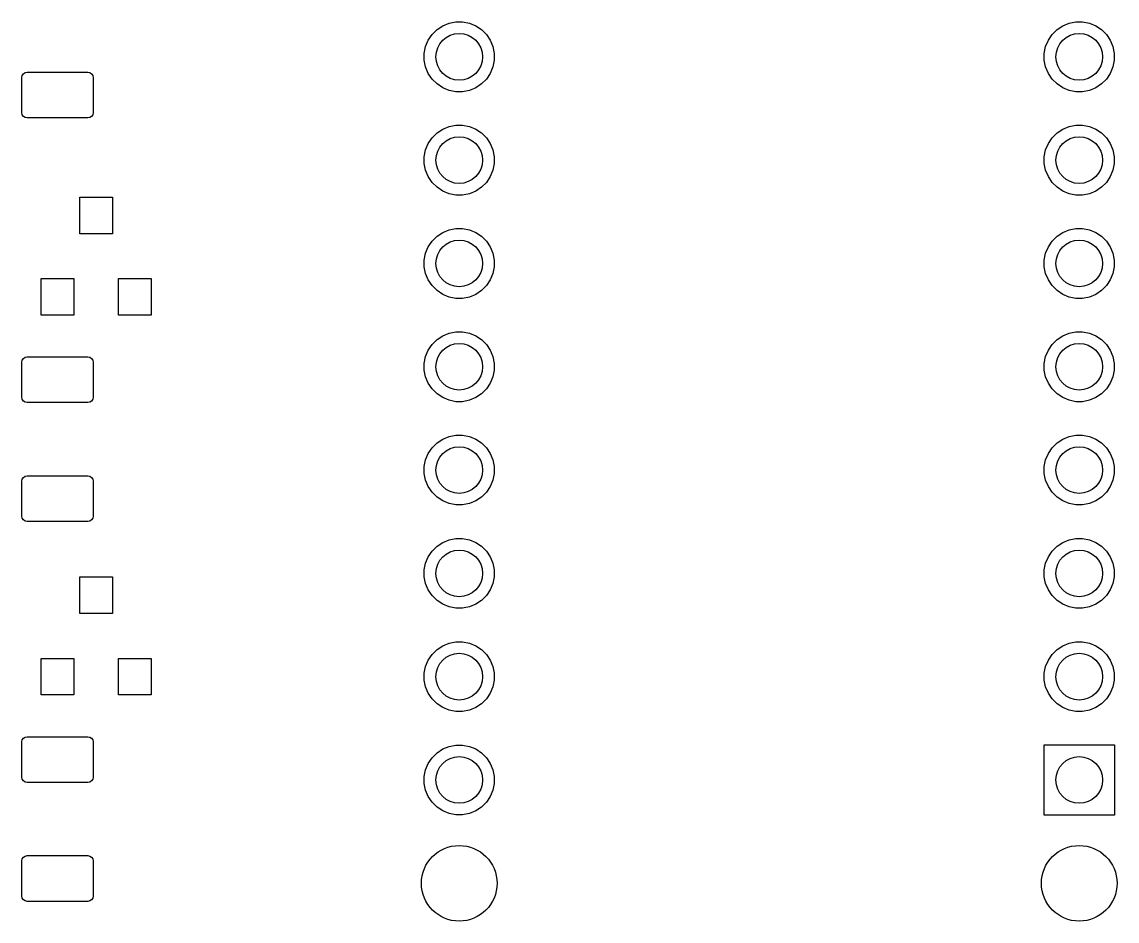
# Model space of a CAD drawing. Header units: inches. Extents: x 5.21 to 6.43, y -5.01 to -3.33.
# Drawn here: x 5.207 to 6.267, y -5.006 to -4.136 of the extents above; entities that cross this region are included whole.
import ezdxf

# ---------------------------------------------------------------- set-up
doc = ezdxf.new("R2010")
doc.units = ezdxf.units.IN
doc.header["$MEASUREMENT"] = 0
doc.layers.add('F.Mask', color=201, linetype='CONTINUOUS', true_color=0xd864ff)

msp = doc.modelspace()

# ---------------------------------------------------------------- linework, layer by layer
at = {"layer": 'F.Mask', "linetype": 'CONTINUOUS'}
for p, q in [((5.6042, -4.1481), (5.6089, -4.1434)), ((5.6089, -4.1434), (5.6144, -4.1397)), ((5.6144, -4.1397), (5.6206, -4.1372)), ((5.6206, -4.1372), (5.6271, -4.1359)), ((5.6271, -4.1359), (5.6337, -4.1359)), ((5.6337, -4.1359), (5.6403, -4.1372)), ((5.6403, -4.1372), (5.6464, -4.1397)), ((5.6464, -4.1397), (5.652, -4.1434)), ((5.652, -4.1434), (5.6567, -4.1481)), ((6.2042, -4.1481), (6.2089, -4.1434)), ((6.2089, -4.1434), (6.2144, -4.1397)), ((6.2144, -4.1397), (6.2206, -4.1372)), ((6.2206, -4.1372), (6.2271, -4.1359)), ((6.2271, -4.1359), (6.2337, -4.1359)), ((6.2337, -4.1359), (6.2403, -4.1372)), ((6.2403, -4.1372), (6.2464, -4.1397)), ((6.2464, -4.1397), (6.252, -4.1434)), ((6.252, -4.1434), (6.2567, -4.1481)), ((5.5979, -4.1598), (5.6005, -4.1537)), ((5.6005, -4.1537), (5.6042, -4.1481)), ((5.6567, -4.1481), (5.6604, -4.1537)), ((5.6604, -4.1537), (5.6629, -4.1598)), ((6.1979, -4.1598), (6.2005, -4.1537)), ((6.2005, -4.1537), (6.2042, -4.1481)), ((6.2567, -4.1481), (6.2604, -4.1537)), ((6.2604, -4.1537), (6.2629, -4.1598)), ((5.5966, -4.1664), (5.5979, -4.1598)), ((5.6629, -4.1598), (5.6642, -4.1664)), ((6.1966, -4.1664), (6.1979, -4.1598)), ((6.2629, -4.1598), (6.2642, -4.1664)), ((5.5966, -4.173), (5.5966, -4.1664)), ((5.5979, -4.1795), (5.5966, -4.173)), ((5.6642, -4.173), (5.6629, -4.1795)), ((5.6642, -4.1664), (5.6642, -4.173)), ((6.1966, -4.173), (6.1966, -4.1664)), ((6.1979, -4.1795), (6.1966, -4.173)), ((6.2642, -4.173), (6.2629, -4.1795)), ((6.2642, -4.1664), (6.2642, -4.173)), ((5.2076, -4.1878), (5.2087, -4.1861)), ((5.2087, -4.1861), (5.2104, -4.185)), ((5.2104, -4.185), (5.2124, -4.1846)), ((5.2124, -4.1846), (5.2709, -4.1846)), ((5.2709, -4.1846), (5.2729, -4.185)), ((5.2729, -4.185), (5.2746, -4.1861)), ((5.2746, -4.1861), (5.2757, -4.1878)), ((5.6005, -4.1857), (5.5979, -4.1795)), ((5.6042, -4.1912), (5.6005, -4.1857)), ((5.6604, -4.1857), (5.6567, -4.1912)), ((5.6629, -4.1795), (5.6604, -4.1857)), ((6.2005, -4.1857), (6.1979, -4.1795)), ((6.2042, -4.1912), (6.2005, -4.1857)), ((6.2604, -4.1857), (6.2567, -4.1912)), ((6.2629, -4.1795), (6.2604, -4.1857)), ((5.2072, -4.1898), (5.2076, -4.1878)), ((5.2072, -4.2237), (5.2072, -4.1898)), ((5.2757, -4.1878), (5.2761, -4.1898)), ((5.2761, -4.1898), (5.2761, -4.2237)), ((5.6089, -4.1959), (5.6042, -4.1912)), ((5.6144, -4.1996), (5.6089, -4.1959)), ((5.652, -4.1959), (5.6464, -4.1996)), ((5.6567, -4.1912), (5.652, -4.1959)), ((6.2089, -4.1959), (6.2042, -4.1912)), ((6.2144, -4.1996), (6.2089, -4.1959)), ((6.252, -4.1959), (6.2464, -4.1996)), ((6.2567, -4.1912), (6.252, -4.1959)), ((5.6206, -4.2022), (5.6144, -4.1996)), ((5.6271, -4.2035), (5.6206, -4.2022)), ((5.6337, -4.2035), (5.6271, -4.2035)), ((5.6403, -4.2022), (5.6337, -4.2035)), ((5.6464, -4.1996), (5.6403, -4.2022)), ((6.2206, -4.2022), (6.2144, -4.1996)), ((6.2271, -4.2035), (6.2206, -4.2022)), ((6.2337, -4.2035), (6.2271, -4.2035)), ((6.2403, -4.2022), (6.2337, -4.2035)), ((6.2464, -4.1996), (6.2403, -4.2022)), ((5.2076, -4.2257), (5.2072, -4.2237)), ((5.2087, -4.2274), (5.2076, -4.2257)), ((5.2104, -4.2285), (5.2087, -4.2274)), ((5.2124, -4.2289), (5.2104, -4.2285)), ((5.2729, -4.2285), (5.2709, -4.2289)), ((5.2746, -4.2274), (5.2729, -4.2285)), ((5.2757, -4.2257), (5.2746, -4.2274)), ((5.2761, -4.2237), (5.2757, -4.2257)), ((5.2709, -4.2289), (5.2124, -4.2289)), ((5.6144, -4.2397), (5.6206, -4.2372)), ((5.6206, -4.2372), (5.6271, -4.2359)), ((5.6271, -4.2359), (5.6337, -4.2359)), ((5.6337, -4.2359), (5.6403, -4.2372)), ((5.6403, -4.2372), (5.6464, -4.2397)), ((6.2144, -4.2397), (6.2206, -4.2372)), ((6.2206, -4.2372), (6.2271, -4.2359)), ((6.2271, -4.2359), (6.2337, -4.2359)), ((6.2337, -4.2359), (6.2403, -4.2372)), ((6.2403, -4.2372), (6.2464, -4.2397)), ((5.6005, -4.2537), (5.6042, -4.2481)), ((5.6042, -4.2481), (5.6089, -4.2434)), ((5.6089, -4.2434), (5.6144, -4.2397)), ((5.6464, -4.2397), (5.652, -4.2434)), ((5.652, -4.2434), (5.6567, -4.2481)), ((5.6567, -4.2481), (5.6604, -4.2537)), ((6.2005, -4.2537), (6.2042, -4.2481)), ((6.2042, -4.2481), (6.2089, -4.2434)), ((6.2089, -4.2434), (6.2144, -4.2397)), ((6.2464, -4.2397), (6.252, -4.2434)), ((6.252, -4.2434), (6.2567, -4.2481)), ((6.2567, -4.2481), (6.2604, -4.2537)), ((5.5966, -4.2664), (5.5979, -4.2598)), ((5.5979, -4.2598), (5.6005, -4.2537)), ((5.6604, -4.2537), (5.6629, -4.2598)), ((5.6629, -4.2598), (5.6642, -4.2664)), ((6.1966, -4.2664), (6.1979, -4.2598)), ((6.1979, -4.2598), (6.2005, -4.2537)), ((6.2604, -4.2537), (6.2629, -4.2598)), ((6.2629, -4.2598), (6.2642, -4.2664)), ((5.5966, -4.273), (5.5966, -4.2664)), ((5.6642, -4.2664), (5.6642, -4.273)), ((6.1966, -4.273), (6.1966, -4.2664)), ((6.2642, -4.2664), (6.2642, -4.273)), ((5.5979, -4.2795), (5.5966, -4.273)), ((5.6005, -4.2857), (5.5979, -4.2795)), ((5.6629, -4.2795), (5.6604, -4.2857)), ((5.6642, -4.273), (5.6629, -4.2795)), ((6.1979, -4.2795), (6.1966, -4.273)), ((6.2005, -4.2857), (6.1979, -4.2795)), ((6.2629, -4.2795), (6.2604, -4.2857)), ((6.2642, -4.273), (6.2629, -4.2795)), ((5.6042, -4.2912), (5.6005, -4.2857)), ((5.6089, -4.2959), (5.6042, -4.2912)), ((5.6567, -4.2912), (5.652, -4.2959)), ((5.6604, -4.2857), (5.6567, -4.2912)), ((6.2042, -4.2912), (6.2005, -4.2857)), ((6.2089, -4.2959), (6.2042, -4.2912)), ((6.2567, -4.2912), (6.252, -4.2959)), ((6.2604, -4.2857), (6.2567, -4.2912)), ((5.6144, -4.2996), (5.6089, -4.2959)), ((5.6206, -4.3022), (5.6144, -4.2996)), ((5.6271, -4.3035), (5.6206, -4.3022)), ((5.6403, -4.3022), (5.6337, -4.3035)), ((5.6464, -4.2996), (5.6403, -4.3022)), ((5.652, -4.2959), (5.6464, -4.2996)), ((6.2144, -4.2996), (6.2089, -4.2959)), ((6.2206, -4.3022), (6.2144, -4.2996)), ((6.2271, -4.3035), (6.2206, -4.3022)), ((6.2403, -4.3022), (6.2337, -4.3035)), ((6.2464, -4.2996), (6.2403, -4.3022)), ((6.252, -4.2959), (6.2464, -4.2996)), ((5.2633, -4.341), (5.2633, -4.3056)), ((5.2633, -4.3056), (5.2948, -4.3056)), ((5.2948, -4.3056), (5.2948, -4.341)), ((5.6337, -4.3035), (5.6271, -4.3035)), ((6.2337, -4.3035), (6.2271, -4.3035)), ((5.2948, -4.341), (5.2633, -4.341)), ((5.6042, -4.3481), (5.6089, -4.3434)), ((5.6089, -4.3434), (5.6144, -4.3397)), ((5.6144, -4.3397), (5.6206, -4.3372)), ((5.6206, -4.3372), (5.6271, -4.3359)), ((5.6271, -4.3359), (5.6337, -4.3359)), ((5.6337, -4.3359), (5.6403, -4.3372)), ((5.6403, -4.3372), (5.6464, -4.3397)), ((5.6464, -4.3397), (5.652, -4.3434)), ((5.652, -4.3434), (5.6567, -4.3481)), ((6.2042, -4.3481), (6.2089, -4.3434)), ((6.2089, -4.3434), (6.2144, -4.3397)), ((6.2144, -4.3397), (6.2206, -4.3372)), ((6.2206, -4.3372), (6.2271, -4.3359)), ((6.2271, -4.3359), (6.2337, -4.3359)), ((6.2337, -4.3359), (6.2403, -4.3372)), ((6.2403, -4.3372), (6.2464, -4.3397)), ((6.2464, -4.3397), (6.252, -4.3434)), ((6.252, -4.3434), (6.2567, -4.3481)), ((5.5979, -4.3598), (5.6005, -4.3537)), ((5.6005, -4.3537), (5.6042, -4.3481)), ((5.6567, -4.3481), (5.6604, -4.3537)), ((5.6604, -4.3537), (5.6629, -4.3598)), ((6.1979, -4.3598), (6.2005, -4.3537)), ((6.2005, -4.3537), (6.2042, -4.3481)), ((6.2567, -4.3481), (6.2604, -4.3537)), ((6.2604, -4.3537), (6.2629, -4.3598)), ((5.5966, -4.3664), (5.5979, -4.3598)), ((5.5966, -4.373), (5.5966, -4.3664)), ((5.6629, -4.3598), (5.6642, -4.3664)), ((5.6642, -4.3664), (5.6642, -4.373)), ((6.1966, -4.3664), (6.1979, -4.3598)), ((6.1966, -4.373), (6.1966, -4.3664)), ((6.2629, -4.3598), (6.2642, -4.3664)), ((6.2642, -4.3664), (6.2642, -4.373)), ((5.5979, -4.3795), (5.5966, -4.373)), ((5.6642, -4.373), (5.6629, -4.3795)), ((6.1979, -4.3795), (6.1966, -4.373)), ((6.2642, -4.373), (6.2629, -4.3795)), ((5.2259, -4.4197), (5.2259, -4.3843)), ((5.2259, -4.3843), (5.2574, -4.3843)), ((5.2574, -4.3843), (5.2574, -4.4197)), ((5.3007, -4.4197), (5.3007, -4.3843)), ((5.3007, -4.3843), (5.3322, -4.3843)), ((5.3322, -4.3843), (5.3322, -4.4197)), ((5.6005, -4.3857), (5.5979, -4.3795)), ((5.6042, -4.3912), (5.6005, -4.3857)), ((5.6604, -4.3857), (5.6567, -4.3912)), ((5.6629, -4.3795), (5.6604, -4.3857)), ((6.2005, -4.3857), (6.1979, -4.3795)), ((6.2042, -4.3912), (6.2005, -4.3857)), ((6.2604, -4.3857), (6.2567, -4.3912)), ((6.2629, -4.3795), (6.2604, -4.3857)), ((5.6089, -4.3959), (5.6042, -4.3912)), ((5.6144, -4.3996), (5.6089, -4.3959)), ((5.652, -4.3959), (5.6464, -4.3996)), ((5.6567, -4.3912), (5.652, -4.3959)), ((6.2089, -4.3959), (6.2042, -4.3912)), ((6.2144, -4.3996), (6.2089, -4.3959)), ((6.252, -4.3959), (6.2464, -4.3996)), ((6.2567, -4.3912), (6.252, -4.3959)), ((5.6206, -4.4022), (5.6144, -4.3996)), ((5.6271, -4.4035), (5.6206, -4.4022)), ((5.6337, -4.4035), (5.6271, -4.4035)), ((5.6403, -4.4022), (5.6337, -4.4035)), ((5.6464, -4.3996), (5.6403, -4.4022)), ((6.2206, -4.4022), (6.2144, -4.3996)), ((6.2271, -4.4035), (6.2206, -4.4022)), ((6.2337, -4.4035), (6.2271, -4.4035)), ((6.2403, -4.4022), (6.2337, -4.4035)), ((6.2464, -4.3996), (6.2403, -4.4022)), ((5.2574, -4.4197), (5.2259, -4.4197)), ((5.3322, -4.4197), (5.3007, -4.4197)), ((5.6089, -4.4434), (5.6144, -4.4397)), ((5.6144, -4.4397), (5.6206, -4.4372)), ((5.6206, -4.4372), (5.6271, -4.4359)), ((5.6271, -4.4359), (5.6337, -4.4359)), ((5.6337, -4.4359), (5.6403, -4.4372)), ((5.6403, -4.4372), (5.6464, -4.4397)), ((5.6464, -4.4397), (5.652, -4.4434)), ((6.2089, -4.4434), (6.2144, -4.4397)), ((6.2144, -4.4397), (6.2206, -4.4372)), ((6.2206, -4.4372), (6.2271, -4.4359)), ((6.2271, -4.4359), (6.2337, -4.4359)), ((6.2337, -4.4359), (6.2403, -4.4372)), ((6.2403, -4.4372), (6.2464, -4.4397)), ((6.2464, -4.4397), (6.252, -4.4434)), ((5.6005, -4.4537), (5.6042, -4.4481)), ((5.6042, -4.4481), (5.6089, -4.4434)), ((5.652, -4.4434), (5.6567, -4.4481)), ((5.6567, -4.4481), (5.6604, -4.4537)), ((6.2005, -4.4537), (6.2042, -4.4481)), ((6.2042, -4.4481), (6.2089, -4.4434)), ((6.252, -4.4434), (6.2567, -4.4481)), ((6.2567, -4.4481), (6.2604, -4.4537)), ((5.2076, -4.4633), (5.2087, -4.4616)), ((5.2087, -4.4616), (5.2104, -4.4605)), ((5.2104, -4.4605), (5.2124, -4.4601)), ((5.2124, -4.4601), (5.2709, -4.4601)), ((5.2709, -4.4601), (5.2729, -4.4605)), ((5.2729, -4.4605), (5.2746, -4.4616)), ((5.2746, -4.4616), (5.2757, -4.4633)), ((5.5966, -4.4664), (5.5979, -4.4598)), ((5.5979, -4.4598), (5.6005, -4.4537)), ((5.6604, -4.4537), (5.6629, -4.4598)), ((5.6629, -4.4598), (5.6642, -4.4664)), ((6.1966, -4.4664), (6.1979, -4.4598)), ((6.1979, -4.4598), (6.2005, -4.4537)), ((6.2604, -4.4537), (6.2629, -4.4598)), ((6.2629, -4.4598), (6.2642, -4.4664)), ((5.2072, -4.4653), (5.2076, -4.4633)), ((5.2072, -4.4992), (5.2072, -4.4653)), ((5.2757, -4.4633), (5.2761, -4.4653)), ((5.2761, -4.4653), (5.2761, -4.4992)), ((5.5966, -4.473), (5.5966, -4.4664)), ((5.6642, -4.4664), (5.6642, -4.473)), ((6.1966, -4.473), (6.1966, -4.4664)), ((6.2642, -4.4664), (6.2642, -4.473)), ((5.5979, -4.4795), (5.5966, -4.473)), ((5.6005, -4.4857), (5.5979, -4.4795)), ((5.6629, -4.4795), (5.6604, -4.4857)), ((5.6642, -4.473), (5.6629, -4.4795)), ((6.1979, -4.4795), (6.1966, -4.473)), ((6.2005, -4.4857), (6.1979, -4.4795)), ((6.2629, -4.4795), (6.2604, -4.4857)), ((6.2642, -4.473), (6.2629, -4.4795)), ((5.6042, -4.4912), (5.6005, -4.4857)), ((5.6089, -4.4959), (5.6042, -4.4912)), ((5.6567, -4.4912), (5.652, -4.4959)), ((5.6604, -4.4857), (5.6567, -4.4912)), ((6.2042, -4.4912), (6.2005, -4.4857)), ((6.2089, -4.4959), (6.2042, -4.4912)), ((6.2567, -4.4912), (6.252, -4.4959)), ((6.2604, -4.4857), (6.2567, -4.4912)), ((5.2076, -4.5012), (5.2072, -4.4992)), ((5.2087, -4.5029), (5.2076, -4.5012)), ((5.2104, -4.504), (5.2087, -4.5029)), ((5.2124, -4.5044), (5.2104, -4.504)), ((5.2729, -4.504), (5.2709, -4.5044)), ((5.2746, -4.5029), (5.2729, -4.504)), ((5.2757, -4.5012), (5.2746, -4.5029)), ((5.2761, -4.4992), (5.2757, -4.5012)), ((5.6144, -4.4996), (5.6089, -4.4959)), ((5.6206, -4.5022), (5.6144, -4.4996)), ((5.6271, -4.5035), (5.6206, -4.5022)), ((5.6337, -4.5035), (5.6271, -4.5035)), ((5.6403, -4.5022), (5.6337, -4.5035)), ((5.6464, -4.4996), (5.6403, -4.5022)), ((5.652, -4.4959), (5.6464, -4.4996)), ((6.2144, -4.4996), (6.2089, -4.4959)), ((6.2206, -4.5022), (6.2144, -4.4996)), ((6.2271, -4.5035), (6.2206, -4.5022)), ((6.2337, -4.5035), (6.2271, -4.5035)), ((6.2403, -4.5022), (6.2337, -4.5035)), ((6.2464, -4.4996), (6.2403, -4.5022)), ((6.252, -4.4959), (6.2464, -4.4996)), ((5.2709, -4.5044), (5.2124, -4.5044)), ((5.6206, -4.5372), (5.6271, -4.5359)), ((5.6271, -4.5359), (5.6337, -4.5359)), ((5.6337, -4.5359), (5.6403, -4.5372)), ((6.2206, -4.5372), (6.2271, -4.5359)), ((6.2271, -4.5359), (6.2337, -4.5359)), ((6.2337, -4.5359), (6.2403, -4.5372)), ((5.6042, -4.5481), (5.6089, -4.5434)), ((5.6089, -4.5434), (5.6144, -4.5397)), ((5.6144, -4.5397), (5.6206, -4.5372)), ((5.6403, -4.5372), (5.6464, -4.5397)), ((5.6464, -4.5397), (5.652, -4.5434)), ((5.652, -4.5434), (5.6567, -4.5481)), ((6.2042, -4.5481), (6.2089, -4.5434)), ((6.2089, -4.5434), (6.2144, -4.5397)), ((6.2144, -4.5397), (6.2206, -4.5372)), ((6.2403, -4.5372), (6.2464, -4.5397)), ((6.2464, -4.5397), (6.252, -4.5434)), ((6.252, -4.5434), (6.2567, -4.5481)), ((5.5979, -4.5598), (5.6005, -4.5537)), ((5.6005, -4.5537), (5.6042, -4.5481)), ((5.6567, -4.5481), (5.6604, -4.5537)), ((5.6604, -4.5537), (5.6629, -4.5598)), ((6.1979, -4.5598), (6.2005, -4.5537)), ((6.2005, -4.5537), (6.2042, -4.5481)), ((6.2567, -4.5481), (6.2604, -4.5537)), ((6.2604, -4.5537), (6.2629, -4.5598)), ((5.5966, -4.5664), (5.5979, -4.5598)), ((5.5966, -4.573), (5.5966, -4.5664)), ((5.6629, -4.5598), (5.6642, -4.5664)), ((5.6642, -4.5664), (5.6642, -4.573)), ((6.1966, -4.5664), (6.1979, -4.5598)), ((6.1966, -4.573), (6.1966, -4.5664)), ((6.2629, -4.5598), (6.2642, -4.5664)), ((6.2642, -4.5664), (6.2642, -4.573)), ((5.2072, -4.5804), (5.2076, -4.5784)), ((5.2076, -4.5784), (5.2087, -4.5768)), ((5.2087, -4.5768), (5.2104, -4.5756)), ((5.2104, -4.5756), (5.2124, -4.5752)), ((5.2124, -4.5752), (5.2709, -4.5752)), ((5.2709, -4.5752), (5.2729, -4.5756)), ((5.2729, -4.5756), (5.2746, -4.5768)), ((5.2746, -4.5768), (5.2757, -4.5784)), ((5.2757, -4.5784), (5.2761, -4.5804)), ((5.5979, -4.5795), (5.5966, -4.573)), ((5.6642, -4.573), (5.6629, -4.5795)), ((6.1979, -4.5795), (6.1966, -4.573)), ((6.2642, -4.573), (6.2629, -4.5795)), ((5.2072, -4.6144), (5.2072, -4.5804)), ((5.2761, -4.5804), (5.2761, -4.6144)), ((5.6005, -4.5857), (5.5979, -4.5795)), ((5.6042, -4.5912), (5.6005, -4.5857)), ((5.6604, -4.5857), (5.6567, -4.5912)), ((5.6629, -4.5795), (5.6604, -4.5857)), ((6.2005, -4.5857), (6.1979, -4.5795)), ((6.2042, -4.5912), (6.2005, -4.5857)), ((6.2604, -4.5857), (6.2567, -4.5912)), ((6.2629, -4.5795), (6.2604, -4.5857)), ((5.6089, -4.5959), (5.6042, -4.5912)), ((5.6144, -4.5996), (5.6089, -4.5959)), ((5.6206, -4.6022), (5.6144, -4.5996)), ((5.6464, -4.5996), (5.6403, -4.6022)), ((5.652, -4.5959), (5.6464, -4.5996)), ((5.6567, -4.5912), (5.652, -4.5959)), ((6.2089, -4.5959), (6.2042, -4.5912)), ((6.2144, -4.5996), (6.2089, -4.5959)), ((6.2206, -4.6022), (6.2144, -4.5996)), ((6.2464, -4.5996), (6.2403, -4.6022)), ((6.252, -4.5959), (6.2464, -4.5996)), ((6.2567, -4.5912), (6.252, -4.5959)), ((5.6271, -4.6035), (5.6206, -4.6022)), ((5.6337, -4.6035), (5.6271, -4.6035)), ((5.6403, -4.6022), (5.6337, -4.6035)), ((6.2271, -4.6035), (6.2206, -4.6022)), ((6.2337, -4.6035), (6.2271, -4.6035)), ((6.2403, -4.6022), (6.2337, -4.6035)), ((5.2076, -4.6163), (5.2072, -4.6144)), ((5.2087, -4.618), (5.2076, -4.6163)), ((5.2104, -4.6191), (5.2087, -4.618)), ((5.2124, -4.6195), (5.2104, -4.6191)), ((5.2709, -4.6195), (5.2124, -4.6195)), ((5.2729, -4.6191), (5.2709, -4.6195)), ((5.2746, -4.618), (5.2729, -4.6191)), ((5.2757, -4.6163), (5.2746, -4.618)), ((5.2761, -4.6144), (5.2757, -4.6163)), ((5.6089, -4.6434), (5.6144, -4.6397)), ((5.6144, -4.6397), (5.6206, -4.6372)), ((5.6206, -4.6372), (5.6271, -4.6359)), ((5.6271, -4.6359), (5.6337, -4.6359)), ((5.6337, -4.6359), (5.6403, -4.6372)), ((5.6403, -4.6372), (5.6464, -4.6397)), ((5.6464, -4.6397), (5.652, -4.6434)), ((6.2089, -4.6434), (6.2144, -4.6397)), ((6.2144, -4.6397), (6.2206, -4.6372)), ((6.2206, -4.6372), (6.2271, -4.6359)), ((6.2271, -4.6359), (6.2337, -4.6359)), ((6.2337, -4.6359), (6.2403, -4.6372)), ((6.2403, -4.6372), (6.2464, -4.6397)), ((6.2464, -4.6397), (6.252, -4.6434)), ((5.6005, -4.6537), (5.6042, -4.6481)), ((5.6042, -4.6481), (5.6089, -4.6434)), ((5.652, -4.6434), (5.6567, -4.6481)), ((5.6567, -4.6481), (5.6604, -4.6537)), ((6.2005, -4.6537), (6.2042, -4.6481)), ((6.2042, -4.6481), (6.2089, -4.6434)), ((6.252, -4.6434), (6.2567, -4.6481)), ((6.2567, -4.6481), (6.2604, -4.6537)), ((5.5966, -4.6664), (5.5979, -4.6598)), ((5.5979, -4.6598), (5.6005, -4.6537)), ((5.6604, -4.6537), (5.6629, -4.6598)), ((5.6629, -4.6598), (5.6642, -4.6664)), ((6.1966, -4.6664), (6.1979, -4.6598)), ((6.1979, -4.6598), (6.2005, -4.6537)), ((6.2604, -4.6537), (6.2629, -4.6598)), ((6.2629, -4.6598), (6.2642, -4.6664)), ((5.2633, -4.7087), (5.2633, -4.6732)), ((5.2633, -4.6732), (5.2948, -4.6732)), ((5.2948, -4.6732), (5.2948, -4.7087)), ((5.5966, -4.673), (5.5966, -4.6664)), ((5.5979, -4.6795), (5.5966, -4.673)), ((5.6642, -4.673), (5.6629, -4.6795)), ((5.6642, -4.6664), (5.6642, -4.673)), ((6.1966, -4.673), (6.1966, -4.6664)), ((6.1979, -4.6795), (6.1966, -4.673)), ((6.2642, -4.673), (6.2629, -4.6795)), ((6.2642, -4.6664), (6.2642, -4.673)), ((5.6005, -4.6857), (5.5979, -4.6795)), ((5.6629, -4.6795), (5.6604, -4.6857)), ((6.2005, -4.6857), (6.1979, -4.6795)), ((6.2629, -4.6795), (6.2604, -4.6857)), ((5.6042, -4.6912), (5.6005, -4.6857)), ((5.6089, -4.6959), (5.6042, -4.6912)), ((5.6567, -4.6912), (5.652, -4.6959)), ((5.6604, -4.6857), (5.6567, -4.6912)), ((6.2042, -4.6912), (6.2005, -4.6857)), ((6.2089, -4.6959), (6.2042, -4.6912)), ((6.2567, -4.6912), (6.252, -4.6959)), ((6.2604, -4.6857), (6.2567, -4.6912)), ((5.6144, -4.6996), (5.6089, -4.6959)), ((5.6206, -4.7022), (5.6144, -4.6996)), ((5.6271, -4.7035), (5.6206, -4.7022)), ((5.6337, -4.7035), (5.6271, -4.7035)), ((5.6403, -4.7022), (5.6337, -4.7035)), ((5.6464, -4.6996), (5.6403, -4.7022)), ((5.652, -4.6959), (5.6464, -4.6996)), ((6.2144, -4.6996), (6.2089, -4.6959)), ((6.2206, -4.7022), (6.2144, -4.6996)), ((6.2271, -4.7035), (6.2206, -4.7022)), ((6.2337, -4.7035), (6.2271, -4.7035)), ((6.2403, -4.7022), (6.2337, -4.7035)), ((6.2464, -4.6996), (6.2403, -4.7022)), ((6.252, -4.6959), (6.2464, -4.6996)), ((5.2948, -4.7087), (5.2633, -4.7087)), ((5.6144, -4.7397), (5.6206, -4.7372)), ((5.6206, -4.7372), (5.6271, -4.7359)), ((5.6271, -4.7359), (5.6337, -4.7359)), ((5.6337, -4.7359), (5.6403, -4.7372)), ((5.6403, -4.7372), (5.6464, -4.7397)), ((6.2144, -4.7397), (6.2206, -4.7372)), ((6.2206, -4.7372), (6.2271, -4.7359)), ((6.2271, -4.7359), (6.2337, -4.7359)), ((6.2337, -4.7359), (6.2403, -4.7372)), ((6.2403, -4.7372), (6.2464, -4.7397)), ((5.6042, -4.7481), (5.6089, -4.7434)), ((5.6089, -4.7434), (5.6144, -4.7397)), ((5.6464, -4.7397), (5.652, -4.7434)), ((5.652, -4.7434), (5.6567, -4.7481)), ((6.2042, -4.7481), (6.2089, -4.7434)), ((6.2089, -4.7434), (6.2144, -4.7397)), ((6.2464, -4.7397), (6.252, -4.7434)), ((6.252, -4.7434), (6.2567, -4.7481)), ((5.2259, -4.7874), (5.2259, -4.752)), ((5.2259, -4.752), (5.2574, -4.752)), ((5.2574, -4.752), (5.2574, -4.7874)), ((5.3007, -4.7874), (5.3007, -4.752)), ((5.3007, -4.752), (5.3322, -4.752)), ((5.3322, -4.752), (5.3322, -4.7874)), ((5.5979, -4.7598), (5.6005, -4.7537)), ((5.6005, -4.7537), (5.6042, -4.7481)), ((5.6567, -4.7481), (5.6604, -4.7537)), ((5.6604, -4.7537), (5.6629, -4.7598)), ((6.1979, -4.7598), (6.2005, -4.7537)), ((6.2005, -4.7537), (6.2042, -4.7481)), ((6.2567, -4.7481), (6.2604, -4.7537)), ((6.2604, -4.7537), (6.2629, -4.7598)), ((5.5966, -4.7664), (5.5979, -4.7598)), ((5.5966, -4.773), (5.5966, -4.7664)), ((5.6629, -4.7598), (5.6642, -4.7664)), ((5.6642, -4.7664), (5.6642, -4.773)), ((6.1966, -4.7664), (6.1979, -4.7598)), ((6.1966, -4.773), (6.1966, -4.7664)), ((6.2629, -4.7598), (6.2642, -4.7664)), ((6.2642, -4.7664), (6.2642, -4.773)), ((5.5979, -4.7795), (5.5966, -4.773)), ((5.6005, -4.7857), (5.5979, -4.7795)), ((5.6629, -4.7795), (5.6604, -4.7857)), ((5.6642, -4.773), (5.6629, -4.7795)), ((6.1979, -4.7795), (6.1966, -4.773)), ((6.2005, -4.7857), (6.1979, -4.7795)), ((6.2629, -4.7795), (6.2604, -4.7857)), ((6.2642, -4.773), (6.2629, -4.7795)), ((5.2574, -4.7874), (5.2259, -4.7874)), ((5.3322, -4.7874), (5.3007, -4.7874)), ((5.6042, -4.7912), (5.6005, -4.7857)), ((5.6604, -4.7857), (5.6567, -4.7912)), ((6.2042, -4.7912), (6.2005, -4.7857)), ((6.2604, -4.7857), (6.2567, -4.7912)), ((5.6089, -4.7959), (5.6042, -4.7912)), ((5.6144, -4.7996), (5.6089, -4.7959)), ((5.6206, -4.8022), (5.6144, -4.7996)), ((5.6464, -4.7996), (5.6403, -4.8022)), ((5.652, -4.7959), (5.6464, -4.7996)), ((5.6567, -4.7912), (5.652, -4.7959)), ((6.2089, -4.7959), (6.2042, -4.7912)), ((6.2144, -4.7996), (6.2089, -4.7959)), ((6.2206, -4.8022), (6.2144, -4.7996)), ((6.2464, -4.7996), (6.2403, -4.8022)), ((6.252, -4.7959), (6.2464, -4.7996)), ((6.2567, -4.7912), (6.252, -4.7959)), ((5.6271, -4.8035), (5.6206, -4.8022)), ((5.6337, -4.8035), (5.6271, -4.8035)), ((5.6403, -4.8022), (5.6337, -4.8035)), ((6.2271, -4.8035), (6.2206, -4.8022)), ((6.2337, -4.8035), (6.2271, -4.8035)), ((6.2403, -4.8022), (6.2337, -4.8035)), ((5.2072, -4.8329), (5.2076, -4.8309)), ((5.2076, -4.8309), (5.2087, -4.8293)), ((5.2087, -4.8293), (5.2104, -4.8281)), ((5.2104, -4.8281), (5.2124, -4.8278)), ((5.2124, -4.8278), (5.2709, -4.8278)), ((5.2709, -4.8278), (5.2729, -4.8281)), ((5.2729, -4.8281), (5.2746, -4.8293)), ((5.2746, -4.8293), (5.2757, -4.8309)), ((5.2757, -4.8309), (5.2761, -4.8329)), ((5.2072, -4.8669), (5.2072, -4.8329)), ((5.2761, -4.8329), (5.2761, -4.8669)), ((5.6042, -4.8481), (5.6089, -4.8434)), ((5.6089, -4.8434), (5.6144, -4.8397)), ((5.6144, -4.8397), (5.6206, -4.8372)), ((5.6206, -4.8372), (5.6271, -4.8359)), ((5.6271, -4.8359), (5.6337, -4.8359)), ((5.6337, -4.8359), (5.6403, -4.8372)), ((5.6403, -4.8372), (5.6464, -4.8397)), ((5.6464, -4.8397), (5.652, -4.8434)), ((5.652, -4.8434), (5.6567, -4.8481)), ((6.1965, -4.9036), (6.1965, -4.8357)), ((6.1965, -4.8357), (6.2644, -4.8357)), ((6.2644, -4.8357), (6.2644, -4.9036)), ((5.5979, -4.8598), (5.6005, -4.8537)), ((5.6005, -4.8537), (5.6042, -4.8481)), ((5.6567, -4.8481), (5.6604, -4.8537)), ((5.6604, -4.8537), (5.6629, -4.8598)), ((5.5966, -4.8664), (5.5979, -4.8598)), ((5.6629, -4.8598), (5.6642, -4.8664)), ((5.2076, -4.8689), (5.2072, -4.8669)), ((5.2087, -4.8705), (5.2076, -4.8689)), ((5.2104, -4.8717), (5.2087, -4.8705)), ((5.2124, -4.872), (5.2104, -4.8717)), ((5.2709, -4.872), (5.2124, -4.872)), ((5.2729, -4.8717), (5.2709, -4.872)), ((5.2746, -4.8705), (5.2729, -4.8717)), ((5.2757, -4.8689), (5.2746, -4.8705)), ((5.2761, -4.8669), (5.2757, -4.8689)), ((5.5966, -4.873), (5.5966, -4.8664)), ((5.5979, -4.8795), (5.5966, -4.873)), ((5.6642, -4.873), (5.6629, -4.8795)), ((5.6642, -4.8664), (5.6642, -4.873)), ((5.6005, -4.8857), (5.5979, -4.8795)), ((5.6042, -4.8912), (5.6005, -4.8857)), ((5.6604, -4.8857), (5.6567, -4.8912)), ((5.6629, -4.8795), (5.6604, -4.8857)), ((5.6089, -4.8959), (5.6042, -4.8912)), ((5.6144, -4.8996), (5.6089, -4.8959)), ((5.652, -4.8959), (5.6464, -4.8996)), ((5.6567, -4.8912), (5.652, -4.8959)), ((5.6206, -4.9022), (5.6144, -4.8996)), ((5.6271, -4.9035), (5.6206, -4.9022)), ((5.6337, -4.9035), (5.6271, -4.9035)), ((5.6403, -4.9022), (5.6337, -4.9035)), ((5.6464, -4.8996), (5.6403, -4.9022)), ((6.2644, -4.9036), (6.1965, -4.9036)), ((5.2072, -4.9481), (5.2076, -4.9461)), ((5.2072, -4.982), (5.2072, -4.9481)), ((5.2076, -4.9461), (5.2087, -4.9444)), ((5.2087, -4.9444), (5.2104, -4.9433)), ((5.2104, -4.9433), (5.2124, -4.9429)), ((5.2124, -4.9429), (5.2709, -4.9429)), ((5.2709, -4.9429), (5.2729, -4.9433)), ((5.2729, -4.9433), (5.2746, -4.9444)), ((5.2746, -4.9444), (5.2757, -4.9461)), ((5.2757, -4.9461), (5.2761, -4.9481)), ((5.2761, -4.9481), (5.2761, -4.982)), ((5.2076, -4.984), (5.2072, -4.982)), ((5.2087, -4.9857), (5.2076, -4.984)), ((5.2104, -4.9868), (5.2087, -4.9857)), ((5.2124, -4.9872), (5.2104, -4.9868)), ((5.2709, -4.9872), (5.2124, -4.9872)), ((5.2729, -4.9868), (5.2709, -4.9872)), ((5.2746, -4.9857), (5.2729, -4.9868)), ((5.2757, -4.984), (5.2746, -4.9857)), ((5.2761, -4.982), (5.2757, -4.984))]:
    msp.add_line(p, q, dxfattribs=at)
at = {"layer": 'F.Mask'}
for centre, radius in [((5.6304, -4.1697), 0.0226), ((5.6304, -4.1697), 0.0226), ((6.2304, -4.1697), 0.0226), ((6.2304, -4.1697), 0.0226), ((5.6304, -4.2697), 0.0226), ((5.6304, -4.2697), 0.0226), ((6.2304, -4.2697), 0.0226), ((6.2304, -4.2697), 0.0226), ((5.6304, -4.3697), 0.0226), ((5.6304, -4.3697), 0.0226), ((6.2304, -4.3697), 0.0226), ((6.2304, -4.3697), 0.0226), ((5.6304, -4.4697), 0.0226), ((5.6304, -4.4697), 0.0226), ((6.2304, -4.4697), 0.0226), ((6.2304, -4.4697), 0.0226), ((5.6304, -4.5697), 0.0226), ((5.6304, -4.5697), 0.0226), ((6.2304, -4.5697), 0.0226), ((6.2304, -4.5697), 0.0226), ((5.6304, -4.6697), 0.0226), ((5.6304, -4.6697), 0.0226), ((6.2304, -4.6697), 0.0226), ((6.2304, -4.6697), 0.0226), ((5.6304, -4.7697), 0.0226), ((5.6304, -4.7697), 0.0226), ((6.2304, -4.7697), 0.0226), ((6.2304, -4.7697), 0.0226), ((5.6304, -4.8697), 0.0226), ((5.6304, -4.8697), 0.0226), ((6.2304, -4.8697), 0.0226), ((6.2304, -4.8697), 0.0226), ((5.6304, -4.9697), 0.0366), ((5.6304, -4.9697), 0.0366), ((6.2304, -4.9697), 0.0366), ((6.2304, -4.9697), 0.0366)]:
    msp.add_circle(centre, radius, dxfattribs=at)

doc.saveas('drawing.dxf')
